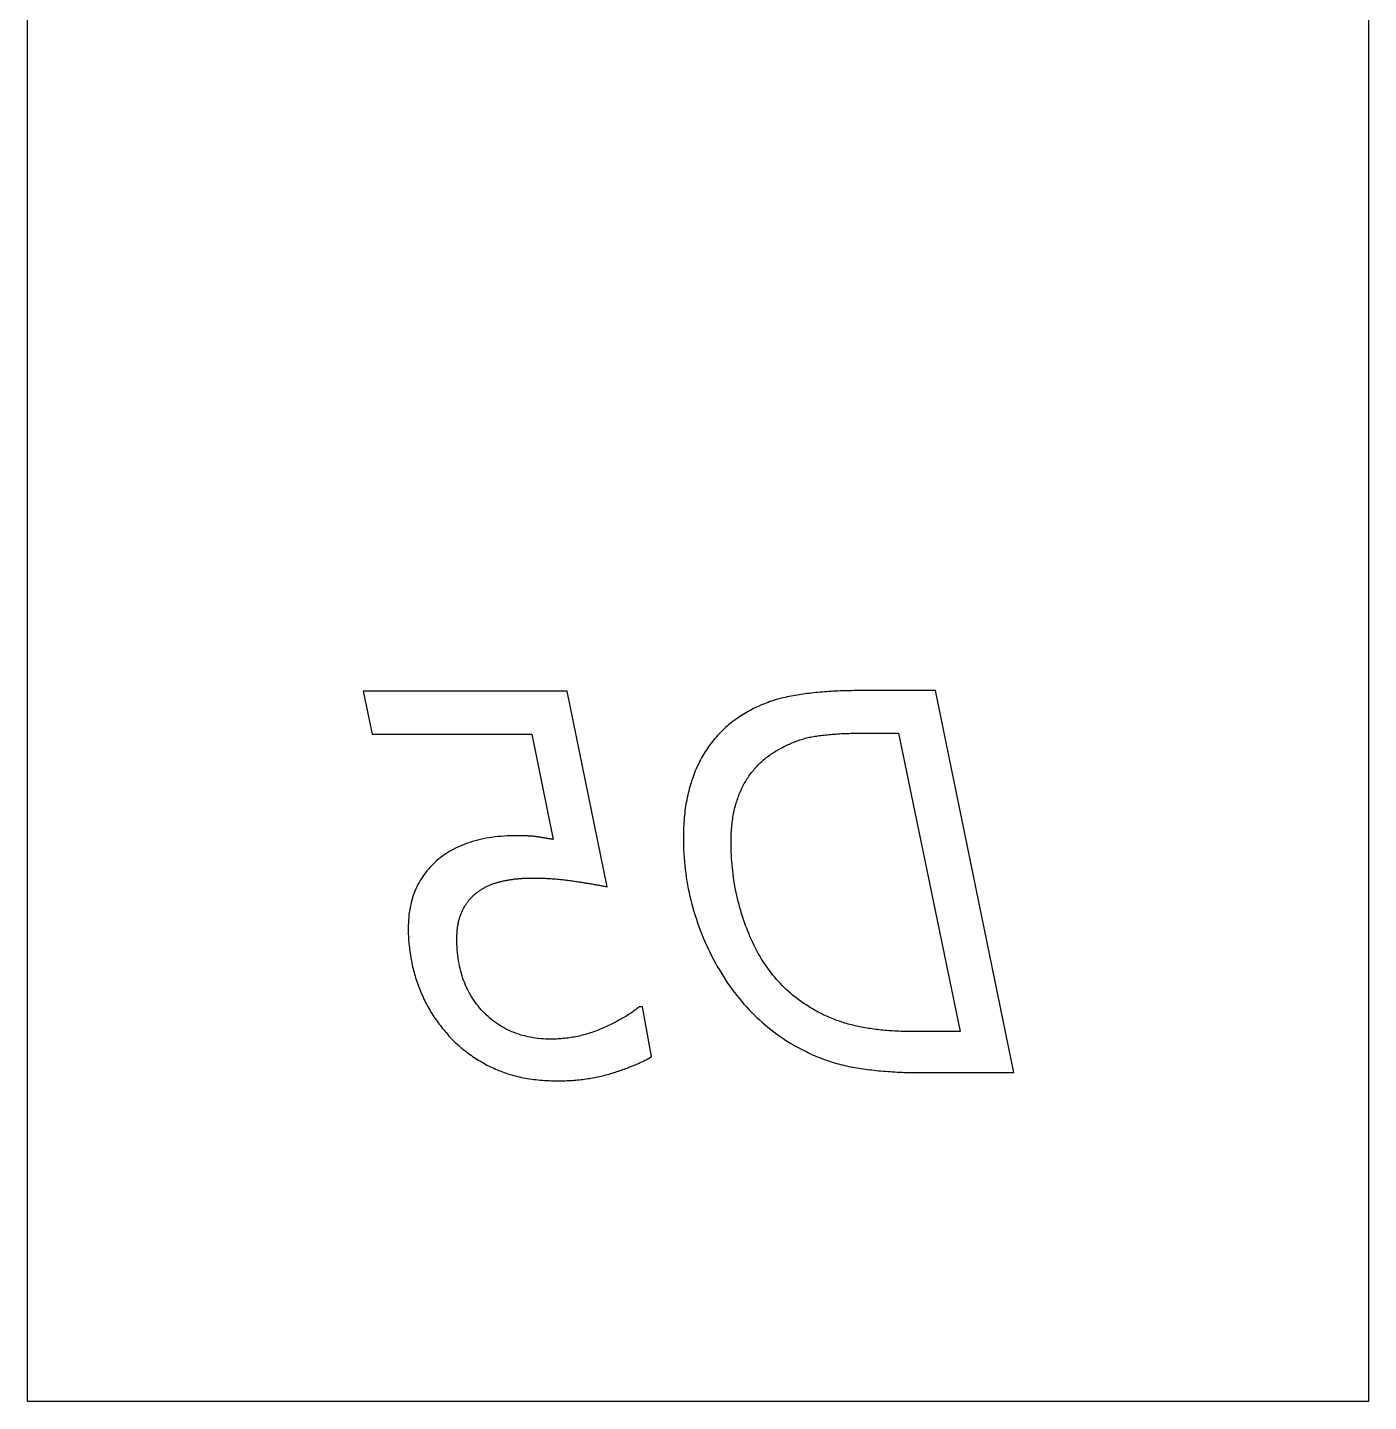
# Model space of a CAD drawing. Extents: x 0.1 to 5.6, y 0.1 to 17.2.
# Drawn here: x 2.881 to 5.622, y 1.636 to 4.444 of the extents above; entities that cross this region are included whole.
import ezdxf

# ---------------------------------------------------------------- set-up
doc = ezdxf.new("R2010")
doc.units = 0
doc.layers.add('CAPA_1', color=7, linetype='CONTINUOUS')

msp = doc.modelspace()

# ---------------------------------------------------------------- linework, layer by layer
at = {"layer": 'CAPA_1', "color": 7}
msp.add_lwpolyline([(2.8808, 17.169), (5.6224, 17.169), (5.6224, 1.6358), (2.8808, 1.6358)], close=True, dxfattribs=at)
for points in [[(4.0662, 2.6876), (3.9841, 3.0876), (3.5673, 3.0876), (3.5855, 2.9996), (3.9117, 2.9996), (3.9556, 2.7845)], [(4.4378, 3.0765), (4.4337, 3.0757), (4.4297, 3.0748), (4.4258, 3.0739), (4.4218, 3.0729), (4.4179, 3.0719), (4.414, 3.0708), (4.4101, 3.0697), (4.4062, 3.0685), (4.4023, 3.0673), (4.3985, 3.066), (4.3947, 3.0646), (4.3909, 3.0632), (4.3872, 3.0617), (4.3835, 3.0602), (4.3797, 3.0586), (4.3761, 3.057), (4.3724, 3.0553), (4.3687, 3.0536), (4.3651, 3.0518), (4.3615, 3.0499), (4.3579, 3.048), (4.3544, 3.0461), (4.3509, 3.0441), (4.3473, 3.042), (4.3439, 3.0399), (4.3404, 3.0377), (4.337, 3.0355), (4.3335, 3.0332), (4.3301, 3.0308), (4.3268, 3.0284), (4.3234, 3.026)], [(4.5755, 3.0885), (4.5706, 3.0885), (4.5658, 3.0884), (4.5609, 3.0884), (4.5562, 3.0883), (4.5514, 3.0882), (4.5467, 3.088), (4.542, 3.0879), (4.5373, 3.0877), (4.5327, 3.0875), (4.5281, 3.0872), (4.5235, 3.087), (4.5189, 3.0867), (4.5144, 3.0864), (4.5099, 3.086), (4.5054, 3.0857), (4.501, 3.0853), (4.4966, 3.0849), (4.4922, 3.0844), (4.4879, 3.084), (4.4835, 3.0835), (4.4792, 3.083), (4.4749, 3.0824), (4.4707, 3.0819), (4.4665, 3.0813), (4.4623, 3.0807), (4.4581, 3.08), (4.454, 3.0794), (4.4499, 3.0787), (4.4458, 3.078), (4.4418, 3.0772), (4.4378, 3.0765)], [(4.7099, 2.3079), (4.8975, 2.3079), (4.737, 3.0885), (4.5755, 3.0885)], [(4.3234, 3.026), (4.3202, 3.0236), (4.3171, 3.0211), (4.314, 3.0186), (4.311, 3.016), (4.308, 3.0134), (4.3051, 3.0107), (4.3022, 3.008), (4.2994, 3.0052), (4.2966, 3.0024), (4.2939, 2.9995), (4.2912, 2.9966), (4.2886, 2.9937), (4.286, 2.9907), (4.2835, 2.9876), (4.281, 2.9845), (4.2785, 2.9814), (4.2762, 2.9782), (4.2738, 2.9749), (4.2715, 2.9716), (4.2693, 2.9683), (4.2671, 2.9649), (4.2649, 2.9615), (4.2628, 2.958), (4.2608, 2.9544), (4.2588, 2.9509), (4.2568, 2.9472), (4.2549, 2.9436), (4.2531, 2.9398), (4.2513, 2.936), (4.2495, 2.9322), (4.2478, 2.9284)], [(4.3953, 2.9547), (4.3977, 2.9564), (4.4002, 2.9581), (4.4026, 2.9598), (4.4051, 2.9614), (4.4076, 2.963), (4.4101, 2.9645), (4.4126, 2.9661), (4.4151, 2.9675), (4.4177, 2.969), (4.4202, 2.9704), (4.4227, 2.9718), (4.4253, 2.9732), (4.4279, 2.9745), (4.4305, 2.9758), (4.4331, 2.977), (4.4357, 2.9783), (4.4383, 2.9794), (4.4409, 2.9806), (4.4435, 2.9817), (4.4462, 2.9828), (4.4489, 2.9839), (4.4515, 2.9849), (4.4542, 2.9859), (4.4569, 2.9868), (4.4596, 2.9877), (4.4623, 2.9886), (4.465, 2.9895), (4.4678, 2.9903), (4.4705, 2.9911), (4.4733, 2.9918), (4.476, 2.9925)], [(4.476, 2.9925), (4.4788, 2.9931), (4.4817, 2.9936), (4.4845, 2.9942), (4.4875, 2.9947), (4.4905, 2.9952), (4.4935, 2.9957), (4.4966, 2.9961), (4.4997, 2.9966), (4.5029, 2.997), (4.5061, 2.9974), (4.5094, 2.9978), (4.5127, 2.9981), (4.5161, 2.9985), (4.5195, 2.9988), (4.5229, 2.9991), (4.5264, 2.9994), (4.53, 2.9997), (4.5336, 2.9999), (4.5373, 3.0002), (4.541, 3.0004), (4.5447, 3.0006), (4.5485, 3.0008), (4.5523, 3.0009), (4.5562, 3.0011), (4.5602, 3.0012), (4.5641, 3.0013), (4.5682, 3.0014), (4.5723, 3.0015), (4.5764, 3.0015), (4.5806, 3.0015), (4.5848, 3.0015)], [(4.5848, 3.0015), (4.6618, 3.0015), (4.7878, 2.3918), (4.6912, 2.3918)], [(4.3383, 2.8823), (4.3396, 2.8851), (4.3408, 2.8878), (4.3421, 2.8906), (4.3435, 2.8933), (4.3449, 2.8959), (4.3463, 2.8986), (4.3478, 2.9012), (4.3493, 2.9038), (4.3508, 2.9063), (4.3524, 2.9088), (4.354, 2.9113), (4.3557, 2.9138), (4.3574, 2.9162), (4.3592, 2.9186), (4.361, 2.921), (4.3628, 2.9233), (4.3647, 2.9256), (4.3666, 2.9279), (4.3686, 2.9301), (4.3706, 2.9324), (4.3726, 2.9345), (4.3747, 2.9367), (4.3768, 2.9388), (4.379, 2.9409), (4.3812, 2.943), (4.3834, 2.945), (4.3857, 2.947), (4.388, 2.949), (4.3904, 2.9509), (4.3928, 2.9528), (4.3953, 2.9547)], [(4.2478, 2.9284), (4.2461, 2.9245), (4.2445, 2.9206), (4.243, 2.9166), (4.2415, 2.9126), (4.24, 2.9086), (4.2386, 2.9045), (4.2373, 2.9003), (4.236, 2.8962), (4.2348, 2.892), (4.2336, 2.8877), (4.2325, 2.8834), (4.2315, 2.8791), (4.2305, 2.8747), (4.2295, 2.8703), (4.2286, 2.8659), (4.2278, 2.8614), (4.227, 2.8568), (4.2262, 2.8522), (4.2256, 2.8476), (4.2249, 2.843), (4.2244, 2.8383), (4.2239, 2.8335), (4.2234, 2.8287), (4.223, 2.8239), (4.2226, 2.819), (4.2223, 2.8141), (4.2221, 2.8092), (4.2219, 2.8042), (4.2218, 2.7992), (4.2217, 2.7941), (4.2217, 2.789)], [(4.3192, 2.7795), (4.3192, 2.7834), (4.3193, 2.7872), (4.3194, 2.7909), (4.3195, 2.7947), (4.3197, 2.7984), (4.3199, 2.802), (4.3202, 2.8057), (4.3205, 2.8093), (4.3208, 2.8128), (4.3212, 2.8163), (4.3216, 2.8198), (4.3221, 2.8233), (4.3226, 2.8267), (4.3231, 2.8301), (4.3237, 2.8334), (4.3243, 2.8368), (4.325, 2.84), (4.3256, 2.8433), (4.3264, 2.8465), (4.3272, 2.8497), (4.328, 2.8528), (4.3288, 2.8559), (4.3297, 2.859), (4.3307, 2.862), (4.3316, 2.865), (4.3327, 2.868), (4.3337, 2.8709), (4.3348, 2.8738), (4.3359, 2.8767), (4.3371, 2.8795), (4.3383, 2.8823)], [(3.8814, 2.7921), (3.8747, 2.792), (3.868, 2.7918), (3.8615, 2.7916), (3.8551, 2.7912), (3.8487, 2.7907), (3.8425, 2.7902), (3.8364, 2.7895), (3.8303, 2.7887), (3.8244, 2.7878), (3.8185, 2.7868), (3.8127, 2.7857), (3.8071, 2.7845), (3.8015, 2.7831), (3.7961, 2.7817), (3.7907, 2.7802), (3.7854, 2.7785), (3.7803, 2.7768), (3.7752, 2.7749), (3.7702, 2.773), (3.7653, 2.7709), (3.7605, 2.7688), (3.7558, 2.7665), (3.7513, 2.7641), (3.7468, 2.7616), (3.7424, 2.759), (3.7381, 2.7563), (3.7339, 2.7535), (3.7298, 2.7506), (3.7258, 2.7476), (3.7218, 2.7445), (3.718, 2.7413)], [(3.9183, 2.7905), (3.9171, 2.7906), (3.9159, 2.7907), (3.9147, 2.7908), (3.9136, 2.7909), (3.9124, 2.791), (3.9112, 2.791), (3.91, 2.7911), (3.9088, 2.7912), (3.9077, 2.7913), (3.9065, 2.7913), (3.9053, 2.7914), (3.9041, 2.7915), (3.9029, 2.7915), (3.9017, 2.7916), (3.9005, 2.7916), (3.8994, 2.7917), (3.8982, 2.7917), (3.897, 2.7918), (3.8958, 2.7918), (3.8946, 2.7919), (3.8934, 2.7919), (3.8922, 2.7919), (3.891, 2.792), (3.8898, 2.792), (3.8886, 2.792), (3.8874, 2.792), (3.8862, 2.792), (3.885, 2.792), (3.8838, 2.7921), (3.8826, 2.7921), (3.8814, 2.7921)], [(3.9556, 2.7845), (3.9544, 2.7847), (3.9532, 2.7849), (3.9519, 2.7851), (3.9507, 2.7853), (3.9495, 2.7855), (3.9482, 2.7857), (3.947, 2.7858), (3.9458, 2.786), (3.9446, 2.7862), (3.9434, 2.7864), (3.9422, 2.7866), (3.9409, 2.7868), (3.9397, 2.787), (3.9385, 2.7872), (3.9373, 2.7874), (3.9361, 2.7876), (3.9349, 2.7878), (3.9337, 2.788), (3.9325, 2.7882), (3.9313, 2.7884), (3.9301, 2.7886), (3.9289, 2.7888), (3.9277, 2.7889), (3.9265, 2.7891), (3.9254, 2.7893), (3.9242, 2.7895), (3.923, 2.7897), (3.9218, 2.7899), (3.9206, 2.7901), (3.9195, 2.7903), (3.9183, 2.7905)], [(4.2217, 2.789), (4.2216, 2.7885)], [(4.2216, 2.7885), (4.2217, 2.7803), (4.2219, 2.7721), (4.2222, 2.7639), (4.2226, 2.7557), (4.2232, 2.7476), (4.2238, 2.7395), (4.2246, 2.7315), (4.2255, 2.7234), (4.2265, 2.7154), (4.2277, 2.7074), (4.2289, 2.6995), (4.2303, 2.6915), (4.2318, 2.6836), (4.2335, 2.6758), (4.2352, 2.6679), (4.2371, 2.6601), (4.2391, 2.6523), (4.2412, 2.6446), (4.2434, 2.6369), (4.2457, 2.6292), (4.2482, 2.6215), (4.2508, 2.6139), (4.2535, 2.6063), (4.2563, 2.5987), (4.2593, 2.5911), (4.2624, 2.5836), (4.2656, 2.5761), (4.2689, 2.5686), (4.2723, 2.5612), (4.2759, 2.5538), (4.2795, 2.5464)], [(4.3192, 2.7784), (4.3192, 2.7795)], [(4.3584, 2.585), (4.3559, 2.5909), (4.3535, 2.5968), (4.3512, 2.6028), (4.3489, 2.6087), (4.3468, 2.6147), (4.3447, 2.6207), (4.3427, 2.6268), (4.3408, 2.6328), (4.3389, 2.6389), (4.3372, 2.645), (4.3355, 2.6512), (4.3339, 2.6573), (4.3324, 2.6635), (4.331, 2.6697), (4.3296, 2.6759), (4.3284, 2.6821), (4.3272, 2.6884), (4.3261, 2.6947), (4.3251, 2.701), (4.3241, 2.7073), (4.3233, 2.7137), (4.3225, 2.7201), (4.3218, 2.7265), (4.3212, 2.7329), (4.3207, 2.7393), (4.3202, 2.7458), (4.3198, 2.7523), (4.3196, 2.7588), (4.3193, 2.7653), (4.3192, 2.7719), (4.3192, 2.7784)], [(3.718, 2.7413), (3.7143, 2.738), (3.7107, 2.7346), (3.7072, 2.7311), (3.7038, 2.7276), (3.7006, 2.724), (3.6975, 2.7203), (3.6945, 2.7165), (3.6916, 2.7126), (3.6888, 2.7087), (3.6862, 2.7047), (3.6837, 2.7006), (3.6813, 2.6964), (3.679, 2.6922), (3.6769, 2.6879), (3.6749, 2.6835), (3.673, 2.679), (3.6712, 2.6745), (3.6696, 2.6699), (3.668, 2.6652), (3.6666, 2.6604), (3.6653, 2.6555), (3.6642, 2.6506), (3.6631, 2.6456), (3.6622, 2.6405), (3.6614, 2.6354), (3.6607, 2.6301), (3.6602, 2.6248), (3.6598, 2.6194), (3.6595, 2.614), (3.6593, 2.6084), (3.6592, 2.6028)], [(3.8034, 2.6786), (3.8048, 2.6796), (3.8062, 2.6805), (3.8076, 2.6814), (3.809, 2.6823), (3.8104, 2.6832), (3.8119, 2.6841), (3.8133, 2.6849), (3.8148, 2.6857), (3.8163, 2.6866), (3.8178, 2.6873), (3.8193, 2.6881), (3.8209, 2.6889), (3.8224, 2.6896), (3.824, 2.6903), (3.8256, 2.691), (3.8272, 2.6917), (3.8289, 2.6924), (3.8305, 2.693), (3.8322, 2.6936), (3.8338, 2.6942), (3.8355, 2.6948), (3.8372, 2.6954), (3.839, 2.6959), (3.8407, 2.6964), (3.8425, 2.697), (3.8443, 2.6974), (3.846, 2.6979), (3.8479, 2.6984), (3.8497, 2.6988), (3.8515, 2.6992), (3.8534, 2.6996)], [(3.8534, 2.6996), (3.8552, 2.7), (3.8571, 2.7004), (3.8589, 2.7007), (3.8608, 2.7011), (3.8627, 2.7014), (3.8645, 2.7017), (3.8664, 2.702), (3.8683, 2.7023), (3.8702, 2.7026), (3.8721, 2.7029), (3.874, 2.7031), (3.8759, 2.7034), (3.8778, 2.7036), (3.8798, 2.7038), (3.8817, 2.704), (3.8836, 2.7042), (3.8856, 2.7044), (3.8876, 2.7046), (3.8895, 2.7047), (3.8915, 2.7049), (3.8935, 2.705), (3.8954, 2.7051), (3.8974, 2.7052), (3.8994, 2.7053), (3.9014, 2.7054), (3.9034, 2.7055), (3.9055, 2.7055), (3.9075, 2.7056), (3.9095, 2.7056), (3.9116, 2.7056), (3.9136, 2.7056)], [(3.9136, 2.7056), (3.9162, 2.7056), (3.9189, 2.7056), (3.9216, 2.7056), (3.9242, 2.7055), (3.9269, 2.7055), (3.9295, 2.7054), (3.9322, 2.7053), (3.9348, 2.7052), (3.9375, 2.7051), (3.9401, 2.705), (3.9428, 2.7049), (3.9455, 2.7047), (3.9481, 2.7046), (3.9508, 2.7044), (3.9535, 2.7042), (3.9561, 2.704), (3.9588, 2.7038), (3.9615, 2.7036), (3.9641, 2.7034), (3.9668, 2.7031), (3.9695, 2.7029), (3.9721, 2.7026), (3.9748, 2.7023), (3.9775, 2.702), (3.9802, 2.7017), (3.9828, 2.7014), (3.9855, 2.7011), (3.9882, 2.7007), (3.9909, 2.7004), (3.9935, 2.7), (3.9962, 2.6996)], [(3.9962, 2.6996), (3.9989, 2.6992), (4.0015, 2.6988), (4.0041, 2.6985), (4.0066, 2.6981), (4.0092, 2.6977), (4.0117, 2.6973), (4.0141, 2.6969), (4.0166, 2.6965), (4.019, 2.6961), (4.0215, 2.6957), (4.0238, 2.6954), (4.0262, 2.695), (4.0285, 2.6946), (4.0308, 2.6942), (4.0331, 2.6938), (4.0354, 2.6934), (4.0376, 2.693), (4.0398, 2.6926), (4.042, 2.6923), (4.0442, 2.6919), (4.0463, 2.6915), (4.0484, 2.6911), (4.0505, 2.6907), (4.0525, 2.6903), (4.0546, 2.6899), (4.0566, 2.6895), (4.0586, 2.6892), (4.0605, 2.6888), (4.0624, 2.6884), (4.0644, 2.688), (4.0662, 2.6876)], [(3.7708, 2.6404), (3.7716, 2.642), (3.7724, 2.6435), (3.7732, 2.645), (3.774, 2.6465), (3.7749, 2.6479), (3.7758, 2.6494), (3.7767, 2.6508), (3.7776, 2.6522), (3.7785, 2.6536), (3.7795, 2.6549), (3.7804, 2.6562), (3.7814, 2.6576), (3.7824, 2.6589), (3.7834, 2.6601), (3.7845, 2.6614), (3.7855, 2.6626), (3.7866, 2.6638), (3.7877, 2.665), (3.7888, 2.6662), (3.7899, 2.6673), (3.7911, 2.6685), (3.7922, 2.6696), (3.7934, 2.6706), (3.7946, 2.6717), (3.7958, 2.6728), (3.797, 2.6738), (3.7983, 2.6748), (3.7995, 2.6758), (3.8008, 2.6767), (3.8021, 2.6777), (3.8034, 2.6786)], [(3.7586, 2.5813), (3.7586, 2.5836), (3.7587, 2.5858), (3.7587, 2.5881), (3.7588, 2.5903), (3.7589, 2.5925), (3.7591, 2.5946), (3.7592, 2.5968), (3.7594, 2.5989), (3.7596, 2.601), (3.7599, 2.603), (3.7602, 2.6051), (3.7604, 2.6071), (3.7608, 2.6091), (3.7611, 2.611), (3.7615, 2.613), (3.7619, 2.6149), (3.7623, 2.6168), (3.7627, 2.6186), (3.7632, 2.6205), (3.7637, 2.6223), (3.7642, 2.624), (3.7647, 2.6258), (3.7653, 2.6275), (3.7659, 2.6292), (3.7665, 2.6309), (3.7672, 2.6326), (3.7678, 2.6342), (3.7685, 2.6358), (3.7693, 2.6374), (3.77, 2.6389), (3.7708, 2.6404)], [(3.6592, 2.6028), (3.6592, 2.5988), (3.6593, 2.5947), (3.6594, 2.5907), (3.6596, 2.5867), (3.6598, 2.5827), (3.66, 2.5787), (3.6603, 2.5748), (3.6607, 2.5708), (3.661, 2.5668), (3.6615, 2.5629), (3.6619, 2.559), (3.6624, 2.5551), (3.663, 2.5512), (3.6636, 2.5473), (3.6642, 2.5434), (3.6649, 2.5396), (3.6657, 2.5357), (3.6665, 2.5319), (3.6673, 2.5281), (3.6682, 2.5243), (3.6691, 2.5205), (3.67, 2.5167), (3.671, 2.5129), (3.6721, 2.5092), (3.6732, 2.5054), (3.6743, 2.5017), (3.6755, 2.498), (3.6767, 2.4943), (3.678, 2.4906), (3.6793, 2.4869), (3.6807, 2.4832)], [(4.4728, 2.4462), (4.4679, 2.4494), (4.4632, 2.4526), (4.4585, 2.456), (4.454, 2.4594), (4.4494, 2.4629), (4.445, 2.4665), (4.4406, 2.4702), (4.4364, 2.474), (4.4321, 2.4778), (4.428, 2.4818), (4.4239, 2.4858), (4.42, 2.4899), (4.416, 2.4942), (4.4122, 2.4985), (4.4084, 2.5028), (4.4048, 2.5073), (4.4011, 2.5119), (4.3976, 2.5165), (4.3941, 2.5213), (4.3907, 2.5261), (4.3874, 2.531), (4.3842, 2.536), (4.381, 2.5411), (4.3779, 2.5463), (4.3749, 2.5516), (4.372, 2.5569), (4.3691, 2.5624), (4.3663, 2.5679), (4.3636, 2.5735), (4.361, 2.5792), (4.3584, 2.585)], [(3.8118, 2.4329), (3.8085, 2.4365), (3.8052, 2.4403), (3.802, 2.4441), (3.799, 2.448), (3.7961, 2.452), (3.7932, 2.456), (3.7905, 2.4602), (3.7879, 2.4644), (3.7854, 2.4686), (3.783, 2.473), (3.7808, 2.4774), (3.7786, 2.4819), (3.7766, 2.4865), (3.7746, 2.4911), (3.7728, 2.4958), (3.7711, 2.5006), (3.7695, 2.5055), (3.768, 2.5104), (3.7666, 2.5154), (3.7653, 2.5205), (3.7642, 2.5256), (3.7631, 2.5309), (3.7622, 2.5362), (3.7613, 2.5416), (3.7606, 2.547), (3.76, 2.5525), (3.7595, 2.5581), (3.7591, 2.5638), (3.7588, 2.5695), (3.7587, 2.5754), (3.7586, 2.5813)], [(4.2795, 2.5464), (4.2833, 2.5391), (4.2872, 2.5319), (4.2911, 2.5248), (4.2952, 2.5178), (4.2993, 2.5109), (4.3035, 2.5042), (4.3078, 2.4975), (4.3122, 2.4909), (4.3167, 2.4845), (4.3213, 2.4781), (4.326, 2.4719), (4.3307, 2.4658), (4.3355, 2.4598), (4.3405, 2.4538), (4.3455, 2.448), (4.3506, 2.4423), (4.3558, 2.4367), (4.3611, 2.4313), (4.3664, 2.4259), (4.3719, 2.4206), (4.3774, 2.4155), (4.3831, 2.4104), (4.3888, 2.4055), (4.3946, 2.4006), (4.4005, 2.3959), (4.4065, 2.3913), (4.4126, 2.3868), (4.4187, 2.3823), (4.425, 2.378), (4.4313, 2.3739), (4.4378, 2.3698)], [(3.6807, 2.4832), (3.6821, 2.4796), (3.6835, 2.476), (3.685, 2.4724), (3.6865, 2.4688), (3.6881, 2.4653), (3.6897, 2.4618), (3.6913, 2.4583), (3.693, 2.4549), (3.6947, 2.4515), (3.6964, 2.4481), (3.6982, 2.4448), (3.7001, 2.4414), (3.7019, 2.4382), (3.7038, 2.4349), (3.7057, 2.4317), (3.7077, 2.4285), (3.7097, 2.4253), (3.7118, 2.4222), (3.7139, 2.4191), (3.716, 2.416), (3.7181, 2.4129), (3.7203, 2.4099), (3.7226, 2.4069), (3.7249, 2.404), (3.7272, 2.401), (3.7295, 2.3981), (3.7319, 2.3953), (3.7343, 2.3924), (3.7368, 2.3896), (3.7393, 2.3868), (3.7418, 2.3841)], [(4.5722, 2.4038), (4.5688, 2.4046), (4.5654, 2.4055), (4.562, 2.4063), (4.5587, 2.4072), (4.5553, 2.4082), (4.552, 2.4092), (4.5487, 2.4102), (4.5454, 2.4113), (4.5421, 2.4124), (4.5388, 2.4135), (4.5355, 2.4147), (4.5322, 2.4159), (4.529, 2.4171), (4.5258, 2.4184), (4.5226, 2.4198), (4.5193, 2.4211), (4.5162, 2.4225), (4.513, 2.424), (4.5098, 2.4255), (4.5066, 2.427), (4.5035, 2.4285), (4.5004, 2.4301), (4.4972, 2.4318), (4.4941, 2.4334), (4.491, 2.4351), (4.488, 2.4369), (4.4849, 2.4387), (4.4818, 2.4405), (4.4788, 2.4424), (4.4758, 2.4443), (4.4728, 2.4462)], [(3.9519, 2.3764), (3.9463, 2.3764), (3.9408, 2.3766), (3.9354, 2.3769), (3.93, 2.3773), (3.9247, 2.3778), (3.9195, 2.3785), (3.9144, 2.3793), (3.9093, 2.3801), (3.9043, 2.3811), (3.8994, 2.3823), (3.8945, 2.3835), (3.8897, 2.3848), (3.885, 2.3863), (3.8803, 2.3879), (3.8757, 2.3896), (3.8712, 2.3914), (3.8668, 2.3934), (3.8624, 2.3954), (3.8581, 2.3976), (3.8538, 2.3999), (3.8497, 2.4023), (3.8456, 2.4048), (3.8415, 2.4075), (3.8376, 2.4102), (3.8337, 2.4131), (3.8299, 2.4161), (3.8261, 2.4192), (3.8224, 2.4225), (3.8188, 2.4258), (3.8153, 2.4293), (3.8118, 2.4329)], [(4.1316, 2.4425), (4.1297, 2.4409), (4.1278, 2.4394), (4.1258, 2.4378), (4.1238, 2.4363), (4.1217, 2.4348), (4.1196, 2.4333), (4.1175, 2.4318), (4.1153, 2.4303), (4.1131, 2.4288), (4.1108, 2.4273), (4.1085, 2.4258), (4.1062, 2.4243), (4.1038, 2.4228), (4.1013, 2.4214), (4.0989, 2.4199), (4.0964, 2.4185), (4.0938, 2.417), (4.0912, 2.4156), (4.0886, 2.4141), (4.0859, 2.4127), (4.0832, 2.4113), (4.0804, 2.4099), (4.0776, 2.4085), (4.0747, 2.4071), (4.0718, 2.4057), (4.0689, 2.4043), (4.0659, 2.4029), (4.0629, 2.4015), (4.0599, 2.4001), (4.0568, 2.3988), (4.0536, 2.3974)], [(4.1568, 2.3406), (4.1381, 2.4425), (4.1316, 2.4425)], [(4.0536, 2.3974), (4.0505, 2.3961), (4.0473, 2.3948), (4.0441, 2.3935), (4.0409, 2.3923), (4.0377, 2.3912), (4.0345, 2.3901), (4.0313, 2.389), (4.0281, 2.388), (4.0248, 2.387), (4.0216, 2.386), (4.0184, 2.3851), (4.0151, 2.3843), (4.0119, 2.3835), (4.0086, 2.3827), (4.0053, 2.382), (4.002, 2.3813), (3.9987, 2.3807), (3.9954, 2.3801), (3.9921, 2.3795), (3.9888, 2.379), (3.9855, 2.3786), (3.9822, 2.3782), (3.9788, 2.3778), (3.9755, 2.3775), (3.9721, 2.3772), (3.9688, 2.3769), (3.9654, 2.3767), (3.962, 2.3766), (3.9587, 2.3765), (3.9553, 2.3764), (3.9519, 2.3764)], [(4.6912, 2.3918), (4.6869, 2.3918), (4.6826, 2.3919), (4.6784, 2.3919), (4.6742, 2.392), (4.67, 2.3921), (4.6659, 2.3923), (4.6618, 2.3924), (4.6577, 2.3926), (4.6537, 2.3928), (4.6496, 2.3931), (4.6457, 2.3933), (4.6417, 2.3936), (4.6378, 2.3939), (4.6339, 2.3943), (4.63, 2.3946), (4.6262, 2.395), (4.6223, 2.3954), (4.6186, 2.3959), (4.6148, 2.3963), (4.6111, 2.3968), (4.6074, 2.3973), (4.6037, 2.3979), (4.6001, 2.3984), (4.5965, 2.399), (4.593, 2.3996), (4.5894, 2.4003), (4.5859, 2.4009), (4.5824, 2.4016), (4.579, 2.4023), (4.5756, 2.4031), (4.5722, 2.4038)], [(3.7418, 2.3841), (3.7418, 2.3833)], [(3.7418, 2.3833), (3.7445, 2.3805), (3.7472, 2.3777), (3.7499, 2.375), (3.7526, 2.3724), (3.7554, 2.3697), (3.7582, 2.3671), (3.7611, 2.3646), (3.7639, 2.3621), (3.7668, 2.3596), (3.7697, 2.3572), (3.7727, 2.3548), (3.7756, 2.3524), (3.7786, 2.3501), (3.7817, 2.3478), (3.7847, 2.3456), (3.7878, 2.3434), (3.7909, 2.3412), (3.7941, 2.3391), (3.7972, 2.337), (3.8004, 2.335), (3.8037, 2.333), (3.8069, 2.331), (3.8102, 2.3291), (3.8135, 2.3272), (3.8169, 2.3253), (3.8202, 2.3235), (3.8236, 2.3218), (3.8271, 2.32), (3.8305, 2.3184), (3.834, 2.3167), (3.8375, 2.3151)], [(4.4378, 2.3698), (4.4417, 2.3674), (4.4457, 2.3651), (4.4497, 2.3628), (4.4537, 2.3606), (4.4577, 2.3584), (4.4617, 2.3563), (4.4657, 2.3542), (4.4697, 2.3522), (4.4738, 2.3502), (4.4778, 2.3483), (4.4818, 2.3464), (4.4859, 2.3446), (4.4899, 2.3429), (4.494, 2.3411), (4.498, 2.3395), (4.5021, 2.3379), (4.5062, 2.3363), (4.5103, 2.3348), (4.5143, 2.3334), (4.5184, 2.332), (4.5225, 2.3306), (4.5266, 2.3293), (4.5307, 2.3281), (4.5348, 2.3269), (4.539, 2.3257), (4.5431, 2.3246), (4.5472, 2.3236), (4.5513, 2.3226), (4.5555, 2.3216), (4.5596, 2.3207), (4.5638, 2.3199)], [(4.0732, 2.3061), (4.0765, 2.3071), (4.0796, 2.308), (4.0828, 2.309), (4.0859, 2.31), (4.089, 2.311), (4.0921, 2.3121), (4.0951, 2.3131), (4.0981, 2.3141), (4.101, 2.3152), (4.1039, 2.3162), (4.1068, 2.3173), (4.1097, 2.3184), (4.1125, 2.3195), (4.1152, 2.3206), (4.118, 2.3217), (4.1207, 2.3228), (4.1233, 2.3239), (4.1259, 2.325), (4.1285, 2.3262), (4.1311, 2.3273), (4.1336, 2.3285), (4.1361, 2.3297), (4.1385, 2.3309), (4.1409, 2.332), (4.1433, 2.3332), (4.1456, 2.3344), (4.1479, 2.3357), (4.1502, 2.3369), (4.1524, 2.3381), (4.1546, 2.3394), (4.1568, 2.3406)], [(3.8375, 2.3151), (3.841, 2.3136), (3.8446, 2.3121), (3.8482, 2.3107), (3.8519, 2.3093), (3.8556, 2.308), (3.8594, 2.3067), (3.8631, 2.3055), (3.867, 2.3043), (3.8708, 2.3032), (3.8747, 2.3021), (3.8787, 2.3011), (3.8826, 2.3001), (3.8867, 2.2992), (3.8907, 2.2983), (3.8948, 2.2975), (3.899, 2.2967), (3.9032, 2.296), (3.9074, 2.2953), (3.9116, 2.2947), (3.9159, 2.2941), (3.9203, 2.2936), (3.9247, 2.2931), (3.9291, 2.2927), (3.9335, 2.2923), (3.938, 2.292), (3.9426, 2.2917), (3.9471, 2.2915), (3.9518, 2.2913), (3.9564, 2.2912), (3.9611, 2.2911), (3.9659, 2.2911)], [(3.9659, 2.2911), (3.9695, 2.2911), (3.9732, 2.2911), (3.9768, 2.2912), (3.9804, 2.2913), (3.9841, 2.2915), (3.9877, 2.2916), (3.9912, 2.2918), (3.9948, 2.2921), (3.9984, 2.2923), (4.0019, 2.2926), (4.0055, 2.293), (4.009, 2.2933), (4.0125, 2.2937), (4.016, 2.2941), (4.0194, 2.2946), (4.0229, 2.2951), (4.0264, 2.2956), (4.0298, 2.2961), (4.0332, 2.2967), (4.0366, 2.2973), (4.04, 2.298), (4.0434, 2.2986), (4.0468, 2.2993), (4.0501, 2.3001), (4.0535, 2.3008), (4.0568, 2.3016), (4.0601, 2.3025), (4.0634, 2.3033), (4.0667, 2.3042), (4.07, 2.3051), (4.0732, 2.3061)], [(4.5638, 2.3199), (4.568, 2.3191), (4.5722, 2.3184), (4.5764, 2.3177), (4.5807, 2.317), (4.585, 2.3163), (4.5894, 2.3157), (4.5938, 2.3151), (4.5982, 2.3145), (4.6026, 2.3139), (4.6071, 2.3134), (4.6117, 2.3129), (4.6162, 2.3124), (4.6208, 2.3119), (4.6255, 2.3115), (4.6302, 2.3111), (4.6349, 2.3107), (4.6396, 2.3103), (4.6444, 2.31), (4.6492, 2.3097), (4.6541, 2.3094), (4.659, 2.3091), (4.6639, 2.3089), (4.6689, 2.3087), (4.6739, 2.3085), (4.6789, 2.3083), (4.684, 2.3082), (4.6891, 2.3081), (4.6942, 2.308), (4.6994, 2.3079), (4.7046, 2.3079), (4.7099, 2.3079)]]:
    msp.add_lwpolyline(points, dxfattribs=at)

doc.saveas('drawing.dxf')
